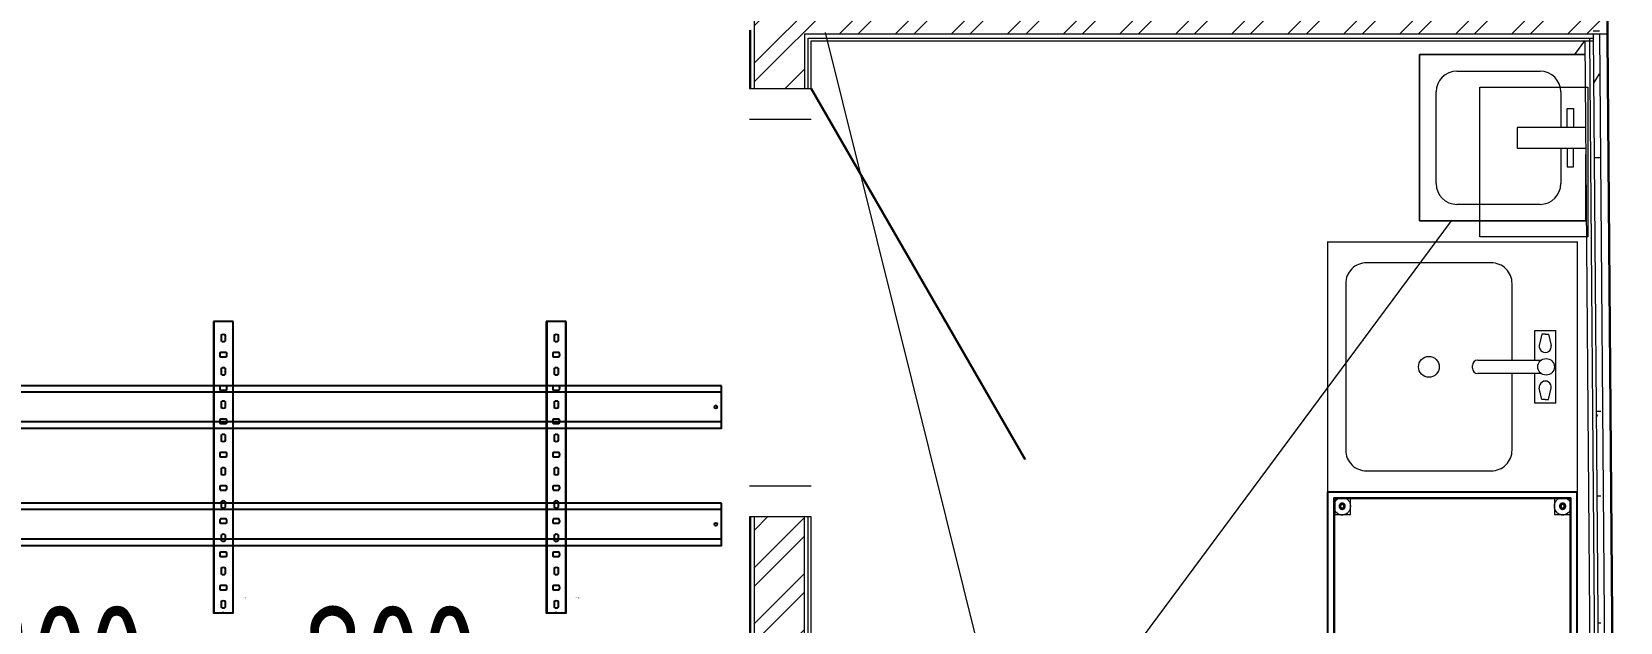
# Model space of a CAD drawing. Header units: millimetres. Extents: x -42533 to 645315, y 3457 to 82611.
# Drawn here: x 77794 to 81613, y 72022 to 73440 of the extents above; entities that cross this region are included whole.
import ezdxf
from ezdxf.enums import TextEntityAlignment as Align

# ---------------------------------------------------------------- set-up
doc = ezdxf.new("R2018")
doc.units = ezdxf.units.MM
for name, color, linetype in [('00_00_потолок_Панели из стали', 7, 'Continuous'), ('ЭОМ_Лотки авар.', 1, 'Continuous'), ('ЭОМ_Лотки рабочие', 5, 'Continuous')]:
    doc.layers.add(name, color=color, linetype=linetype)
for name, color, linetype, lineweight in [('Двери', 7, 'Continuous', 9), ('ДОНМ_ТХ_(Нейтральное_мебель)', 7, 'Continuous', 0), ('Оборудование', 7, 'Continuous', 18), ('Перекрытие', 7, 'Continuous', 18), ('Пищ_ОБорудование', 7, 'Continuous', 0), ('Сантехника', 7, 'Continuous', 18), ('Стены внутренние', 7, 'Continuous', 18), ('Стены несущие', 7, 'Continuous', 30), ('Стены отделка', 7, 'Continuous', 30), ('Стены штриховка', 7, 'Continuous', 9), ('ШТРИХОВКА', 252, 'Continuous', 15)]:
    doc.layers.add(name, color=color, linetype=linetype, lineweight=lineweight)
doc.styles.get("Standard").update_dxf_attribs({"font": 'arial.ttf'})
doc.styles.add('М2', font='isocpeur.ttf', dxfattribs={"width": 0.8})
doc.dimstyles.new('М2-100', dxfattribs={"dimtxt": 250, "dimasz": 100, "dimexe": 50, "dimexo": 50, "dimgap": 50, "dimtad": 1, "dimdec": 0, "dimzin": 1, "dimtxsty": 'М2', "dimblk": 'ARCHTICK', "dimcen": 2.5, "dimdle": 50, "dimclre": 256, "dimclrt": 256, "dimadec": 0, "dimazin": 0, "dimtfac": 1, "dimtdec": 0, "dimtix": 1, "dimtmove": 1, "dimatfit": 3, "dimldrblk": 'NONE', "dimfxl": 1, "dimtolj": 1, "dimlwd": 9, "dimlwe": 9, "dimarcsym": 1})

# ---------------------------------------------------------------- blocks, each defined once
blk = doc.blocks.new('ТХ пищеблок....')
at = {"layer": 'ДОНМ_ТХ_(Нейтральное_мебель)', "color": 8}
blk.add_lwpolyline([(8595.8, 26682.5), (8595.8, 25482.5), (7995.8, 25482.5), (7995.8, 26682.5)], close=True, dxfattribs=at)
for points in [[(8594.3, 26681), (8594.3, 25484), (7997.3, 25484), (7997.3, 26681), (8595.8, 26681)], [(8030.8, 26627), (8032.2, 26627.1), (8033.5, 26627.2), (8034.9, 26627.4), (8036.2, 26627.7), (8037.4, 26628.1), (8038.7, 26628.6), (8039.9, 26629.1), (8041.1, 26629.8), (8042.2, 26630.5), (8043.3, 26631.2), (8044.3, 26632.1), (8045.3, 26633), (8046.2, 26634), (8047.1, 26635), (8047.9, 26636.1), (8048.6, 26637.3), (8049.2, 26638.5), (8049.8, 26639.7), (8050.2, 26641), (8050.6, 26642.2), (8050.9, 26643.5), (8051.1, 26644.9), (8051.3, 26646.2), (8051.3, 26647.5), (8051.3, 26648.8), (8051.1, 26650.2), (8050.9, 26651.5), (8050.6, 26652.8), (8050.2, 26654.1), (8049.8, 26655.3), (8049.2, 26656.6), (8048.6, 26657.8), (8047.9, 26658.9), (8047.1, 26660), (8046.2, 26661.1), (8045.3, 26662), (8044.3, 26662.9), (8043.3, 26663.8), (8042.2, 26664.6), (8041.1, 26665.3), (8039.9, 26665.9), (8038.7, 26666.4), (8037.4, 26666.9), (8036.2, 26667.3), (8034.9, 26667.6), (8033.5, 26667.8), (8032.2, 26668), (8030.8, 26668), (8029.8, 26668), (8028.7, 26667.9), (8027.7, 26667.8), (8026.7, 26667.6), (8025.7, 26667.4), (8024.7, 26667.1), (8023.8, 26666.8), (8022.8, 26666.4), (8021.9, 26666), (8021.1, 26665.5), (8020.2, 26665), (8019.4, 26664.5), (8018.6, 26663.9), (8017.8, 26663.3), (8017, 26662.7), (8015.6, 26661.3), (8015, 26660.5), (8014.4, 26659.8), (8013.8, 26659), (8013.3, 26658.1), (8012.8, 26657.3), (8012.3, 26656.4), (8011.9, 26655.5), (8011.6, 26654.6), (8011.2, 26653.6), (8011, 26652.6), (8010.7, 26651.6), (8010.6, 26650.6), (8010.4, 26649.6), (8010.3, 26648.6), (8010.3, 26647.5), (8010.3, 26646.5), (8010.4, 26645.4), (8010.6, 26644.4), (8010.7, 26643.4), (8011, 26642.4), (8011.2, 26641.4), (8011.6, 26640.5), (8011.9, 26639.5), (8012.3, 26638.6), (8012.8, 26637.7), (8013.3, 26636.9), (8013.8, 26636), (8014.4, 26635.2), (8015, 26634.5), (8015.6, 26633.7), (8016.3, 26633), (8017, 26632.3), (8017.8, 26631.7), (8018.6, 26631.1), (8019.4, 26630.5), (8020.2, 26630), (8021.1, 26629.5), (8021.9, 26629), (8022.8, 26628.6), (8023.8, 26628.3), (8024.7, 26627.9), (8025.7, 26627.7), (8026.7, 26627.4), (8027.7, 26627.2), (8028.7, 26627.1), (8029.8, 26627), (8030.8, 26627)], [(8010.8, 26627.5), (8050.8, 26627.5), (8050.8, 26667.5)], [(8580.8, 26667.5), (8010.8, 26667.5)], [(8010.8, 25497.5), (8010.8, 26667.5)], [(8049.6, 26665.5), (8012.8, 26665.5), (8012.8, 26628.7)], [(8030.8, 26655), (8030.4, 26655), (8030.1, 26655), (8029.7, 26654.9), (8029.3, 26654.9), (8028.9, 26654.8), (8028.6, 26654.7), (8028.2, 26654.6), (8027.9, 26654.4), (8027.6, 26654.3), (8027.2, 26654.1), (8026.9, 26653.9), (8026.6, 26653.7), (8026.3, 26653.5), (8026.1, 26653.3), (8025.8, 26653.1), (8025.5, 26652.8), (8025.3, 26652.5), (8025, 26652.3), (8024.8, 26652), (8024.6, 26651.7), (8024.4, 26651.4), (8024.2, 26651.1), (8024.1, 26650.8), (8023.9, 26650.4), (8023.8, 26650.1), (8023.7, 26649.7), (8023.6, 26649.4), (8023.5, 26649), (8023.4, 26648.6), (8023.4, 26648.3), (8023.3, 26647.9), (8023.3, 26647.5), (8023.3, 26647.1), (8023.4, 26646.7), (8023.4, 26646.4), (8023.5, 26646), (8023.6, 26645.6), (8023.7, 26645.3), (8023.8, 26644.9), (8023.9, 26644.6), (8024.1, 26644.3), (8024.2, 26643.9), (8024.4, 26643.6), (8024.6, 26643.3), (8024.8, 26643), (8025, 26642.7), (8025.3, 26642.5), (8025.8, 26642), (8026.1, 26641.7), (8026.3, 26641.5), (8026.6, 26641.3), (8026.9, 26641.1), (8027.2, 26640.9), (8027.6, 26640.7), (8027.9, 26640.6), (8028.2, 26640.5), (8028.6, 26640.3), (8028.9, 26640.2), (8029.3, 26640.2), (8029.7, 26640.1), (8030.1, 26640), (8030.4, 26640), (8030.8, 26640), (8031.3, 26640), (8031.8, 26640.1), (8032.3, 26640.2), (8032.8, 26640.3), (8033.2, 26640.4), (8033.7, 26640.6), (8034.1, 26640.8), (8034.6, 26641), (8035, 26641.3), (8035.4, 26641.6), (8035.8, 26641.9), (8036.1, 26642.2), (8036.4, 26642.5), (8036.8, 26642.9), (8037.1, 26643.3), (8037.3, 26643.8), (8037.5, 26644.2), (8037.8, 26644.6), (8037.9, 26645.1), (8038.1, 26645.6), (8038.2, 26646.1), (8038.3, 26646.5), (8038.3, 26647), (8038.3, 26647.5), (8038.3, 26648), (8038.3, 26648.5), (8038.2, 26649), (8038.1, 26649.4), (8037.9, 26649.9), (8037.8, 26650.4), (8037.5, 26650.8), (8037.3, 26651.3), (8037.1, 26651.7), (8036.8, 26652.1), (8036.4, 26652.5), (8036.1, 26652.8), (8035.8, 26653.2), (8035.4, 26653.5), (8035, 26653.7), (8034.6, 26654), (8034.1, 26654.2), (8033.7, 26654.4), (8033.2, 26654.6), (8032.8, 26654.7), (8032.3, 26654.9), (8031.8, 26654.9), (8031.3, 26655), (8030.8, 26655)], [(8580.8, 26665.5), (8050.8, 26665.5)], [(8560.8, 26627), (8562.2, 26627.1), (8563.5, 26627.2), (8564.9, 26627.4), (8566.2, 26627.7), (8567.4, 26628.1), (8568.7, 26628.6), (8569.9, 26629.1), (8571.1, 26629.8), (8572.2, 26630.5), (8573.3, 26631.2), (8574.3, 26632.1), (8575.3, 26633), (8576.2, 26634), (8577.1, 26635), (8577.9, 26636.1), (8578.6, 26637.3), (8579.2, 26638.5), (8579.8, 26639.7), (8580.2, 26641), (8580.6, 26642.2), (8580.9, 26643.5), (8581.1, 26644.9), (8581.3, 26646.2), (8581.3, 26647.5), (8581.3, 26648.8), (8581.1, 26650.2), (8580.9, 26651.5), (8580.6, 26652.8), (8580.2, 26654.1), (8579.8, 26655.3), (8579.2, 26656.6), (8578.6, 26657.8), (8577.9, 26658.9), (8577.1, 26660), (8576.2, 26661.1), (8575.3, 26662), (8574.3, 26662.9), (8573.3, 26663.8), (8572.2, 26664.6), (8571.1, 26665.3), (8569.9, 26665.9), (8568.7, 26666.4), (8567.4, 26666.9), (8566.2, 26667.3), (8564.9, 26667.6), (8563.5, 26667.8), (8562.2, 26668), (8560.8, 26668), (8559.8, 26668), (8558.7, 26667.9), (8557.7, 26667.8), (8556.7, 26667.6), (8555.7, 26667.4), (8554.7, 26667.1), (8553.8, 26666.8), (8552.8, 26666.4), (8551.9, 26666), (8551.1, 26665.5), (8550.2, 26665), (8549.4, 26664.5), (8548.6, 26663.9), (8547.8, 26663.3), (8547, 26662.7), (8545.6, 26661.3), (8545, 26660.5), (8544.4, 26659.8), (8543.8, 26659), (8543.3, 26658.1), (8542.8, 26657.3), (8542.3, 26656.4), (8541.9, 26655.5), (8541.6, 26654.6), (8541.2, 26653.6), (8541, 26652.6), (8540.7, 26651.6), (8540.6, 26650.6), (8540.4, 26649.6), (8540.3, 26648.6), (8540.3, 26647.5), (8540.3, 26646.5), (8540.4, 26645.4), (8540.6, 26644.4), (8540.7, 26643.4), (8541, 26642.4), (8541.2, 26641.4), (8541.6, 26640.5), (8541.9, 26639.5), (8542.3, 26638.6), (8542.8, 26637.7), (8543.3, 26636.9), (8543.8, 26636), (8544.4, 26635.2), (8545, 26634.5), (8545.6, 26633.7), (8546.3, 26633), (8547, 26632.3), (8547.8, 26631.7), (8548.6, 26631.1), (8549.4, 26630.5), (8550.2, 26630), (8551.1, 26629.5), (8551.9, 26629), (8552.8, 26628.6), (8553.8, 26628.3), (8554.7, 26627.9), (8555.7, 26627.7), (8556.7, 26627.4), (8557.7, 26627.2), (8558.7, 26627.1), (8559.8, 26627), (8560.8, 26627)], [(8540.8, 26667.5), (8540.8, 26627.5), (8580.8, 26627.5)], [(8578.8, 26628.7), (8578.8, 26665.5), (8542, 26665.5)], [(8560.8, 26655), (8560.4, 26655), (8560.1, 26655), (8559.7, 26654.9), (8559.3, 26654.9), (8558.9, 26654.8), (8558.6, 26654.7), (8558.2, 26654.6), (8557.9, 26654.4), (8557.6, 26654.3), (8557.2, 26654.1), (8556.9, 26653.9), (8556.6, 26653.7), (8556.3, 26653.5), (8556.1, 26653.3), (8555.8, 26653.1), (8555.5, 26652.8), (8555.3, 26652.5), (8555, 26652.3), (8554.8, 26652), (8554.6, 26651.7), (8554.4, 26651.4), (8554.2, 26651.1), (8554.1, 26650.8), (8553.9, 26650.4), (8553.8, 26650.1), (8553.7, 26649.7), (8553.6, 26649.4), (8553.5, 26649), (8553.4, 26648.6), (8553.4, 26648.3), (8553.3, 26647.9), (8553.3, 26647.5), (8553.3, 26647.1), (8553.4, 26646.7), (8553.4, 26646.4), (8553.5, 26646), (8553.6, 26645.6), (8553.7, 26645.3), (8553.8, 26644.9), (8553.9, 26644.6), (8554.1, 26644.3), (8554.2, 26643.9), (8554.4, 26643.6), (8554.6, 26643.3), (8554.8, 26643), (8555, 26642.7), (8555.3, 26642.5), (8555.8, 26642), (8556.1, 26641.7), (8556.3, 26641.5), (8556.6, 26641.3), (8556.9, 26641.1), (8557.2, 26640.9), (8557.6, 26640.7), (8557.9, 26640.6), (8558.2, 26640.5), (8558.6, 26640.3), (8558.9, 26640.2), (8559.3, 26640.2), (8559.7, 26640.1), (8560.1, 26640), (8560.4, 26640), (8560.8, 26640), (8561.3, 26640), (8561.8, 26640.1), (8562.3, 26640.2), (8562.8, 26640.3), (8563.2, 26640.4), (8563.7, 26640.6), (8564.1, 26640.8), (8564.6, 26641), (8565, 26641.3), (8565.4, 26641.6), (8565.8, 26641.9), (8566.1, 26642.2), (8566.4, 26642.5), (8566.8, 26642.9), (8567.1, 26643.3), (8567.3, 26643.8), (8567.5, 26644.2), (8567.8, 26644.6), (8567.9, 26645.1), (8568.1, 26645.6), (8568.2, 26646.1), (8568.3, 26646.5), (8568.3, 26647), (8568.3, 26647.5), (8568.3, 26648), (8568.3, 26648.5), (8568.2, 26649), (8568.1, 26649.4), (8567.9, 26649.9), (8567.8, 26650.4), (8567.5, 26650.8), (8567.3, 26651.3), (8567.1, 26651.7), (8566.8, 26652.1), (8566.4, 26652.5), (8566.1, 26652.8), (8565.8, 26653.2), (8565.4, 26653.5), (8565, 26653.7), (8564.6, 26654), (8564.1, 26654.2), (8563.7, 26654.4), (8563.2, 26654.6), (8562.8, 26654.7), (8562.3, 26654.9), (8561.8, 26654.9), (8561.3, 26655), (8560.8, 26655)], [(8580.8, 26667.5), (8580.8, 25497.5)], [(8012.8, 25537.5), (8012.8, 26628.6)], [(8030.8, 26652.5), (8030.6, 26652.5), (8030.3, 26652.5), (8030.1, 26652.4), (8029.8, 26652.4), (8029.6, 26652.3), (8029.3, 26652.3), (8029.1, 26652.2), (8028.9, 26652.1), (8028.7, 26652), (8028.4, 26651.9), (8028.2, 26651.8), (8028, 26651.7), (8027.8, 26651.5), (8027.6, 26651.4), (8027.5, 26651.2), (8027.3, 26651), (8027.1, 26650.9), (8027, 26650.7), (8026.8, 26650.5), (8026.7, 26650.3), (8026.5, 26650.1), (8026.4, 26649.9), (8026.3, 26649.7), (8026.2, 26649.5), (8026.1, 26649.2), (8026, 26649), (8026, 26648.8), (8025.9, 26648.5), (8025.9, 26648.3), (8025.8, 26648), (8025.8, 26647.8), (8025.8, 26647.5), (8025.8, 26647.2), (8025.8, 26647), (8025.9, 26646.7), (8025.9, 26646.5), (8026, 26646.3), (8026, 26646), (8026.1, 26645.8), (8026.2, 26645.6), (8026.3, 26645.3), (8026.4, 26645.1), (8026.5, 26644.9), (8026.7, 26644.7), (8026.8, 26644.5), (8027, 26644.3), (8027.1, 26644.1), (8027.5, 26643.8), (8027.6, 26643.6), (8027.8, 26643.5), (8028, 26643.4), (8028.2, 26643.2), (8028.4, 26643.1), (8028.7, 26643), (8028.9, 26642.9), (8029.1, 26642.8), (8029.3, 26642.7), (8029.6, 26642.7), (8029.8, 26642.6), (8030.1, 26642.6), (8030.3, 26642.5), (8030.6, 26642.5), (8030.8, 26642.5), (8031.2, 26642.5), (8031.5, 26642.6), (8031.8, 26642.6), (8032.1, 26642.7), (8032.4, 26642.8), (8032.7, 26642.9), (8033, 26643), (8033.3, 26643.2), (8033.6, 26643.3), (8033.9, 26643.5), (8034.1, 26643.7), (8034.3, 26644), (8034.6, 26644.2), (8034.8, 26644.5), (8035, 26644.7), (8035.1, 26645), (8035.3, 26645.3), (8035.4, 26645.6), (8035.6, 26645.9), (8035.7, 26646.2), (8035.7, 26646.5), (8035.8, 26646.9), (8035.8, 26647.2), (8035.8, 26647.5), (8035.8, 26647.8), (8035.8, 26648.2), (8035.7, 26648.5), (8035.7, 26648.8), (8035.6, 26649.1), (8035.4, 26649.4), (8035.3, 26649.7), (8035.1, 26650), (8035, 26650.3), (8034.8, 26650.6), (8034.6, 26650.8), (8034.3, 26651), (8034.1, 26651.3), (8033.9, 26651.5), (8033.6, 26651.7), (8033.3, 26651.8), (8033, 26652), (8032.7, 26652.1), (8032.4, 26652.2), (8032.1, 26652.3), (8031.8, 26652.4), (8031.5, 26652.5), (8031.2, 26652.5), (8030.8, 26652.5)], [(8030.8, 26651.5), (8030.6, 26651.5), (8030.4, 26651.5), (8030.2, 26651.5), (8030, 26651.4), (8029.8, 26651.4), (8029.6, 26651.3), (8029.4, 26651.3), (8029.3, 26651.2), (8029.1, 26651.1), (8028.9, 26651), (8028.7, 26650.9), (8028.6, 26650.8), (8028.4, 26650.7), (8028.3, 26650.6), (8028.1, 26650.5), (8028, 26650.3), (8027.9, 26650.2), (8027.7, 26650), (8027.6, 26649.9), (8027.5, 26649.7), (8027.4, 26649.6), (8027.3, 26649.4), (8027.2, 26649.2), (8027.1, 26649.1), (8027.1, 26648.9), (8027, 26648.7), (8026.9, 26648.5), (8026.9, 26648.3), (8026.9, 26648.1), (8026.8, 26647.9), (8026.8, 26647.7), (8026.8, 26647.5), (8026.8, 26647.3), (8026.8, 26647.1), (8026.9, 26646.9), (8026.9, 26646.7), (8026.9, 26646.5), (8027, 26646.3), (8027.1, 26646.1), (8027.1, 26646), (8027.2, 26645.8), (8027.3, 26645.6), (8027.4, 26645.4), (8027.5, 26645.3), (8027.6, 26645.1), (8027.7, 26645), (8027.9, 26644.8), (8028.1, 26644.5), (8028.3, 26644.4), (8028.4, 26644.3), (8028.6, 26644.2), (8028.7, 26644.1), (8028.9, 26644), (8029.1, 26643.9), (8029.3, 26643.8), (8029.4, 26643.7), (8029.6, 26643.7), (8029.8, 26643.6), (8030, 26643.6), (8030.2, 26643.6), (8030.4, 26643.5), (8030.6, 26643.5), (8030.8, 26643.5), (8031.1, 26643.5), (8031.3, 26643.5), (8031.6, 26643.6), (8031.9, 26643.6), (8032.1, 26643.7), (8032.4, 26643.8), (8032.6, 26643.9), (8032.8, 26644), (8033, 26644.2), (8033.2, 26644.3), (8033.5, 26644.5), (8033.6, 26644.7), (8033.8, 26644.9), (8034, 26645.1), (8034.1, 26645.3), (8034.3, 26645.5), (8034.4, 26645.7), (8034.5, 26646), (8034.6, 26646.2), (8034.7, 26646.5), (8034.7, 26646.7), (8034.8, 26647), (8034.8, 26647.2), (8034.8, 26647.5), (8034.8, 26647.8), (8034.8, 26648), (8034.7, 26648.3), (8034.7, 26648.5), (8034.6, 26648.8), (8034.5, 26649), (8034.4, 26649.3), (8034.3, 26649.5), (8034.1, 26649.7), (8034, 26649.9), (8033.8, 26650.2), (8033.6, 26650.3), (8033.5, 26650.5), (8033.2, 26650.7), (8033, 26650.8), (8032.8, 26651), (8032.6, 26651.1), (8032.4, 26651.2), (8032.1, 26651.3), (8031.9, 26651.4), (8031.6, 26651.4), (8031.3, 26651.5), (8031.1, 26651.5), (8030.8, 26651.5)], [(8560.8, 26652.5), (8560.6, 26652.5), (8560.3, 26652.5), (8560.1, 26652.4), (8559.8, 26652.4), (8559.6, 26652.3), (8559.3, 26652.3), (8559.1, 26652.2), (8558.9, 26652.1), (8558.7, 26652), (8558.4, 26651.9), (8558.2, 26651.8), (8558, 26651.7), (8557.8, 26651.5), (8557.6, 26651.4), (8557.5, 26651.2), (8557.3, 26651), (8557.1, 26650.9), (8557, 26650.7), (8556.8, 26650.5), (8556.7, 26650.3), (8556.5, 26650.1), (8556.4, 26649.9), (8556.3, 26649.7), (8556.2, 26649.5), (8556.1, 26649.2), (8556, 26649), (8556, 26648.8), (8555.9, 26648.5), (8555.9, 26648.3), (8555.8, 26648), (8555.8, 26647.8), (8555.8, 26647.5), (8555.8, 26647.2), (8555.8, 26647), (8555.9, 26646.7), (8555.9, 26646.5), (8556, 26646.3), (8556, 26646), (8556.1, 26645.8), (8556.2, 26645.6), (8556.3, 26645.3), (8556.4, 26645.1), (8556.5, 26644.9), (8556.7, 26644.7), (8556.8, 26644.5), (8557, 26644.3), (8557.1, 26644.1), (8557.5, 26643.8), (8557.6, 26643.6), (8557.8, 26643.5), (8558, 26643.4), (8558.2, 26643.2), (8558.4, 26643.1), (8558.7, 26643), (8558.9, 26642.9), (8559.1, 26642.8), (8559.3, 26642.7), (8559.6, 26642.7), (8559.8, 26642.6), (8560.1, 26642.6), (8560.3, 26642.5), (8560.6, 26642.5), (8560.8, 26642.5), (8561.2, 26642.5), (8561.5, 26642.6), (8561.8, 26642.6), (8562.1, 26642.7), (8562.4, 26642.8), (8562.7, 26642.9), (8563, 26643), (8563.3, 26643.2), (8563.6, 26643.3), (8563.9, 26643.5), (8564.1, 26643.7), (8564.3, 26644), (8564.6, 26644.2), (8564.8, 26644.5), (8565, 26644.7), (8565.1, 26645), (8565.3, 26645.3), (8565.4, 26645.6), (8565.6, 26645.9), (8565.7, 26646.2), (8565.7, 26646.5), (8565.8, 26646.9), (8565.8, 26647.2), (8565.8, 26647.5), (8565.8, 26647.8), (8565.8, 26648.2), (8565.7, 26648.5), (8565.7, 26648.8), (8565.6, 26649.1), (8565.4, 26649.4), (8565.3, 26649.7), (8565.1, 26650), (8565, 26650.3), (8564.8, 26650.6), (8564.6, 26650.8), (8564.3, 26651), (8564.1, 26651.3), (8563.9, 26651.5), (8563.6, 26651.7), (8563.3, 26651.8), (8563, 26652), (8562.7, 26652.1), (8562.4, 26652.2), (8562.1, 26652.3), (8561.8, 26652.4), (8561.5, 26652.5), (8561.2, 26652.5), (8560.8, 26652.5)], [(8560.8, 26651.5), (8560.6, 26651.5), (8560.4, 26651.5), (8560.2, 26651.5), (8560, 26651.4), (8559.8, 26651.4), (8559.6, 26651.3), (8559.4, 26651.3), (8559.3, 26651.2), (8559.1, 26651.1), (8558.9, 26651), (8558.7, 26650.9), (8558.6, 26650.8), (8558.4, 26650.7), (8558.3, 26650.6), (8558.1, 26650.5), (8558, 26650.3), (8557.9, 26650.2), (8557.7, 26650), (8557.6, 26649.9), (8557.5, 26649.7), (8557.4, 26649.6), (8557.3, 26649.4), (8557.2, 26649.2), (8557.1, 26649.1), (8557.1, 26648.9), (8557, 26648.7), (8556.9, 26648.5), (8556.9, 26648.3), (8556.9, 26648.1), (8556.8, 26647.9), (8556.8, 26647.7), (8556.8, 26647.5), (8556.8, 26647.3), (8556.8, 26647.1), (8556.9, 26646.9), (8556.9, 26646.7), (8556.9, 26646.5), (8557, 26646.3), (8557.1, 26646.1), (8557.1, 26646), (8557.2, 26645.8), (8557.3, 26645.6), (8557.4, 26645.4), (8557.5, 26645.3), (8557.6, 26645.1), (8557.7, 26645), (8557.9, 26644.8), (8558.1, 26644.5), (8558.3, 26644.4), (8558.4, 26644.3), (8558.6, 26644.2), (8558.7, 26644.1), (8558.9, 26644), (8559.1, 26643.9), (8559.3, 26643.8), (8559.4, 26643.7), (8559.6, 26643.7), (8559.8, 26643.6), (8560, 26643.6), (8560.2, 26643.6), (8560.4, 26643.5), (8560.6, 26643.5), (8560.8, 26643.5), (8561.1, 26643.5), (8561.3, 26643.5), (8561.6, 26643.6), (8561.9, 26643.6), (8562.1, 26643.7), (8562.4, 26643.8), (8562.6, 26643.9), (8562.8, 26644), (8563, 26644.2), (8563.2, 26644.3), (8563.5, 26644.5), (8563.6, 26644.7), (8563.8, 26644.9), (8564, 26645.1), (8564.1, 26645.3), (8564.3, 26645.5), (8564.4, 26645.7), (8564.5, 26646), (8564.6, 26646.2), (8564.7, 26646.5), (8564.7, 26646.7), (8564.8, 26647), (8564.8, 26647.2), (8564.8, 26647.5), (8564.8, 26647.8), (8564.8, 26648), (8564.7, 26648.3), (8564.7, 26648.5), (8564.6, 26648.8), (8564.5, 26649), (8564.4, 26649.3), (8564.3, 26649.5), (8564.1, 26649.7), (8564, 26649.9), (8563.8, 26650.2), (8563.6, 26650.3), (8563.5, 26650.5), (8563.2, 26650.7), (8563, 26650.8), (8562.8, 26651), (8562.6, 26651.1), (8562.4, 26651.2), (8562.1, 26651.3), (8561.9, 26651.4), (8561.6, 26651.4), (8561.3, 26651.5), (8561.1, 26651.5), (8560.8, 26651.5)], [(8578.8, 25537.5), (8578.8, 26628.6)]]:
    blk.add_lwpolyline(points, dxfattribs=at)
at = {"layer": 'Оборудование', "color": 8}
for p, q in [((8361.6, 27294.5), (8361.6, 27654.5)), ((8361.6, 27654.5), (8621.6, 27654.5)), ((8621.6, 27654.5), (8621.6, 27294.5)), ((8621.6, 27294.5), (8361.6, 27294.5))]:
    blk.add_line(p, q, dxfattribs=at)
at = {"layer": 'Пищ_ОБорудование', "color": 8}
for p, q in [((8494.1, 27069.8), (8544.1, 27069.8)), ((8494.1, 26998.4), (8494.1, 27069.8)), ((8544.1, 26895.2), (8544.1, 27069.8)), ((8356.5, 26998.4), (8508.7, 26998.4)), ((8343.8, 26979.3), (8343.8, 26985.7)), ((8508.9, 26966.6), (8356.5, 26966.6)), ((8494.1, 26895.2), (8494.1, 26966.6)), ((8544.1, 26895.2), (8494.1, 26895.2))]:
    blk.add_line(p, q, dxfattribs=at)
at = {"layer": 'Пищ_ОБорудование', "color": 8, "lineweight": 15, "const_width": 3}
blk.add_lwpolyline([(7995.8, 26682.5), (7995.8, 27282.5), (8595.8, 27282.5), (8595.8, 26682.5)], close=True, dxfattribs=at)
at = {"layer": 'Пищ_ОБорудование', "color": 8, "lineweight": 0}
for points in [[(8223.3, 27232.5), (8089.2, 27232.5, 0.414214), (8039.2, 27182.5), (8039.2, 26782.5, 0.414214), (8089.2, 26732.5), (8389.2, 26732.5, 0.414214), (8439.2, 26782.5), (8439.2, 26966.6)], [(8439.2, 26998.4), (8439.2, 27182.5, 0.414214), (8389.2, 27232.5), (8223.3, 27232.5)]]:
    blk.add_lwpolyline(points, format="xyb", dxfattribs=at)
at = {"layer": 'Пищ_ОБорудование', "color": 8}
for points in [[(8519.1, 27061.3), (8519.1, 27061.3), (8511.1, 27061.3), (8504.6, 27033.7)], [(8519.1, 27061.3), (8519.1, 27061.3), (8527.1, 27061.3), (8533.5, 27033.7)], [(8519.1, 26903.7), (8519.1, 26903.7), (8511.1, 26903.7), (8504.6, 26931.4)], [(8519.1, 26903.7), (8519.1, 26903.7), (8527.1, 26903.7), (8533.5, 26931.4)]]:
    blk.add_lwpolyline(points, dxfattribs=at)
at = {"layer": 'Пищ_ОБорудование', "color": 8, "lineweight": 0}
for centre, radius in [((8239.2, 26982.5), 25), ((8520.9, 26982.5), 20)]:
    blk.add_circle(centre, radius, dxfattribs=at)
at = {"layer": 'Пищ_ОБорудование', "color": 8}
blk.add_circle((8520.9, 26982.5), 20, dxfattribs=at)
for centre, radius, start, end in [((8356.5, 26985.7), 12.7, 90, 180), ((8519.1, 27031.4), 14.6, 170.9338, 9.0662), ((8356.5, 26979.3), 12.7, 180, 270), ((8519.1, 26933.7), 14.6, 350.9338, 189.0662)]:
    blk.add_arc(centre, radius, start, end, dxfattribs=at)
blk = doc.blocks.new('1 этаж')
at = {"layer": 'Стены внутренние', "lineweight": 9}
h = blk.add_hatch(dxfattribs=at)
h.set_pattern_fill('FP_12', color=8, style=0, pattern_type=2)
h.set_pattern_definition([(0, (557.2, 188.9), (406.4, 101.6), [33.528, -271.272, 33.528, -271.272, -1625.6]), (0, (557.2, 188.9), (406.4, 101.6), [-609.6, 33.528, -576.072, 33.528, -271.272, -711.2]), (0, (557.2, 188.9), (406.4, 101.6), [-1524, 33.528, -169.672, 33.528, -474.472]), (120, (709.6, 239.7), (-291.18818, 301.15272), [33.528, -271.272, 33.528, -271.272, -1625.6]), (120, (709.6, 239.7), (-291.18818, 301.15272), [-609.6, 33.528, -576.072, 33.528, -271.272, -711.2]), (120, (709.6, 239.7), (-291.18818, 301.15272), [-1524, 33.528, -169.672, 33.528, -474.472]), (240, (760.4, 442.9), (-115.21182, -402.75272), [33.528, -271.272, 33.528, -271.272, -1625.6]), (240, (760.4, 442.9), (-115.21182, -402.75272), [-609.6, 33.528, -576.072, 33.528, -271.272, -711.2]), (240, (760.4, 442.9), (-115.21182, -402.75272), [-1524, 33.528, -169.672, 33.528, -474.472])])
h.paths.add_polyline_path([(55386.254, 37456.264), (55401.253, 37456.385), (55371.3, 41159.899), (55356.301, 41159.777), (55385.067, 37603.034)])
at = {"layer": 'Стены штриховка'}
h = blk.add_hatch(dxfattribs=at)
h.set_pattern_fill('ANSI32', color=8, scale=10)
h.set_pattern_definition([(45, (-31496.66, 188.9), (-67.35192, 67.35192), []), (45, (-31451.76, 188.9), (-67.35192, 67.35192), [])])
h.paths.add_polyline_path([(48180.157, 39580.594), (48705.157, 39580.594), (48705.157, 39700.594), (48060.157, 39700.594), (48060.157, 37262.867), (48180.157, 37260.838)])
h.paths.add_polyline_path([(49875.157, 39580.594), (50447.657, 39580.594), (50447.657, 39700.594), (49635.157, 39700.594), (49635.157, 39580.594), (49755.157, 39580.594), (49755.157, 37234.2), (49875.157, 37232.17)])
h.paths.add_polyline_path([(51953.917, 39700.594), (51377.657, 39700.594), (51377.657, 39580.594), (51495.157, 39580.594), (51495.157, 37204.771), (51615.157, 37202.741), (51615.157, 39580.594), (51953.917, 39580.594)])
h.paths.add_polyline_path([(53340.157, 39700.594), (53328.157, 39700.594), (52883.917, 39700.594), (52883.917, 39580.594), (53340.157, 39580.594)])
h.paths.add_polyline_path([(53340.157, 41017.707), (53460.157, 41017.707), (53460.157, 41147.707), (55390.68, 41147.707), (55389.709, 41267.707), (53340.157, 41267.707)])
h.paths.add_polyline_path([(53460.157, 39987.707), (53340.157, 39987.707), (53340.157, 37193.569), (53340.496, 37193.563), (53460.157, 37177.015)])
at = {"layer": 'Двери', "color": 8, "lineweight": 30}
blk.add_line((53476.057, 41017.707), (53991.057, 40125.701), dxfattribs=at)
at = {"layer": 'Перекрытие', "color": 8}
for p, q in [((53510.019, 41151.807), (53935.157, 39445.594)), ((55312.186, 41099.009), (55336.526, 41131.807)), ((54085.157, 39445.594), (55015.339, 40699.009))]:
    blk.add_line(p, q, dxfattribs=at)
at = {"layer": 'Сантехника', "color": 8}
for p, q in [((55336.63, 41099.009), (54938.571, 41099.009)), ((54938.571, 41099.009), (54938.571, 40699.009)), ((54938.571, 41099.009), (55336.63, 41099.009)), ((54938.571, 40699.009), (54938.571, 41099.009)), ((55028.57, 41059.009), (55228.571, 41059.009)), ((54978.57, 40789.01), (54978.57, 41009.009)), ((55278.571, 41009.009), (55278.571, 40924.009)), ((55293.571, 40969.009), (55308.571, 40969.009)), ((55293.571, 40924.009), (55293.571, 40969.009)), ((55308.571, 40969.009), (55308.571, 40924.009)), ((55338.045, 40924.009), (55173.558, 40924.009)), ((55173.558, 40924.009), (55173.558, 40874.009)), ((55173.558, 40874.009), (55338.449, 40874.009)), ((55278.571, 40874.009), (55278.571, 40789.01)), ((55293.571, 40874.009), (55293.571, 40829.009)), ((55308.571, 40829.009), (55308.571, 40874.009)), ((55338.571, 40699.009), (55338.571, 40859.009)), ((55338.571, 40859.009), (55338.571, 40699.009)), ((55293.571, 40829.009), (55308.571, 40829.009)), ((55228.571, 40739.01), (55028.57, 40739.01)), ((54938.571, 40699.009), (55338.571, 40699.009)), ((55338.571, 40699.009), (54938.571, 40699.009))]:
    blk.add_line(p, q, dxfattribs=at)
for centre, start, end in [((55028.57, 41009.009), 90, 180), ((55228.571, 41009.009), 0, 90), ((55028.57, 40789.01), 180, 270), ((55228.571, 40789.01), 270, 0)]:
    blk.add_arc(centre, 50, start, end, dxfattribs=at)
at = {"layer": 'Стены несущие', "color": 8}
blk.add_line((55374.262, 43177.707), (55420.682, 37438.117), dxfattribs=at)
at = {"layer": 'Стены отделка', "color": 8, "lineweight": 9}
for p, q in [((55421.285, 37452.462), (55375.222, 43147.911)), ((53328.157, 41157.707), (53328.157, 41017.707)), ((55391.238, 41147.707), (53460.157, 41147.707)), ((53476.057, 41131.807), (55356.365, 41131.807)), ((53476.057, 41017.707), (53476.057, 41131.807)), ((55336.526, 41131.807), (55366.109, 37474.045)), ((55371.399, 41147.707), (55401.286, 37452.3)), ((53328.157, 41017.707), (53476.057, 41017.707)), ((53328.157, 40943.707), (53476.057, 40943.707)), ((53476.057, 40061.707), (53328.157, 40061.707)), ((53328.157, 39987.707), (53328.157, 39700.594)), ((53476.057, 39987.707), (53328.157, 39987.707)), ((53460.157, 37171.029), (53460.157, 39987.707)), ((53476.057, 37171.267), (53476.057, 39987.707))]:
    blk.add_line(p, q, dxfattribs=at)
at = {"layer": 'Стены штриховка', "color": 8}
for p, q in [((53340.157, 41017.707), (53340.157, 41357.707)), ((53330.157, 41157.707), (53330.157, 41017.707)), ((53460.157, 41147.707), (53460.157, 41017.707)), ((53469.157, 41138.707), (55356.309, 41138.707)), ((53469.157, 41017.707), (53469.157, 41138.707)), ((55347.471, 41138.707), (55377.254, 37456.191)), ((55356.398, 41147.707), (55386.254, 37456.264)), ((53330.157, 39987.707), (53330.157, 39700.594)), ((53340.157, 39702.707), (53340.157, 39987.707)), ((53469.157, 37171.384), (53469.157, 39987.707))]:
    blk.add_line(p, q, dxfattribs=at)
at = {"layer": 'ЭОМ_Лотки рабочие'}
blk.add_blockref('ТХ пищеблок....', (46722.058, 13366.044), dxfattribs=at)
blk = doc.blocks.new('*U385')
at = {"color": 0, "linetype": 'Continuous', "lineweight": 25}
for p, q in [((-35.8, -5245.8), (-35.8, -5)), ((35.8, -5245.8), (35.8, -5))]:
    blk.add_line(p, q, dxfattribs=at)
blk.add_lwpolyline([(50.8, -5245.8), (50.8, 0), (-50.8, 0), (-50.8, -5245.8)], close=True, dxfattribs=at)
at = {"color": 0, "linetype": 'ByBlock', "lineweight": -2}
blk.add_circle((0, -5232.5), 3.5, dxfattribs=at)
at = {"color": 0, "flags": 9}
for tag, p in [('АРТИКУЛ', (-59.7, -11.8)), ('НАИМЕНОВАНИЕ', (-59.1, -7)), ('ПРИМЕЧАНИЕ', (-58.8, -17.3))]:
    blk.add_attdef(tag, text='', height=2.5, dxfattribs=at).set_placement(p, align=Align.TOP_LEFT)
at = {"color": 0, "lineweight": 30, "flags": 104}
for tag, p in [('ВЫСОТА', (-59.6, -20.9)), ('ДЛИНА', (-59.5, -36.1)), ('ТОЛЩИНА', (-59, -31)), ('ШИРИНА', (-58.9, -25.1))]:
    blk.add_attdef(tag, text='', height=2.5, dxfattribs=at).set_placement(p, align=Align.TOP_LEFT)
blk = doc.blocks.new('*U386')
at = {"color": 0, "linetype": 'Continuous', "lineweight": 25}
for p, q in [((-35.8, -5555.3), (-35.8, -5)), ((35.8, -5555.3), (35.8, -5))]:
    blk.add_line(p, q, dxfattribs=at)
blk.add_lwpolyline([(50.8, -5555.3), (50.8, 0), (-50.8, 0), (-50.8, -5555.3)], close=True, dxfattribs=at)
at = {"color": 0, "linetype": 'ByBlock', "lineweight": -2}
blk.add_circle((0, -5542), 3.5, dxfattribs=at)
at = {"color": 0, "flags": 9}
for tag, p in [('АРТИКУЛ', (-59.7, -11.8)), ('НАИМЕНОВАНИЕ', (-59.1, -7)), ('ПРИМЕЧАНИЕ', (-58.8, -17.3))]:
    blk.add_attdef(tag, text='', height=2.5, dxfattribs=at).set_placement(p, align=Align.TOP_LEFT)
at = {"color": 0, "lineweight": 30, "flags": 104}
for tag, p in [('ВЫСОТА', (-59.6, -20.9)), ('ДЛИНА', (-59.5, -36.1)), ('ТОЛЩИНА', (-59, -31)), ('ШИРИНА', (-58.9, -25.1))]:
    blk.add_attdef(tag, text='', height=2.5, dxfattribs=at).set_placement(p, align=Align.TOP_LEFT)
blk = doc.blocks.new('*U45')
at = {"color": 0, "linetype": 'ByBlock', "lineweight": -2}
for points in [[(24, -700), (24, 0), (-24, 0), (-24, -700)], [(-22.5, -700), (-22.5, 0)], [(22.5, -700), (22.5, 0)], [(-24, -700), (24, -700)]]:
    blk.add_lwpolyline(points, dxfattribs=at)
at = {"color": 254, "transparency": 33554483}
blk.add_lwpolyline([(0, 0.7), (0, -2.2)], dxfattribs=at)
at = {"color": 0, "linetype": 'ByBlock', "lineweight": -2}
for points in [[(-5.2, -13.3), (-5.2, -26.7, 0.345739), (5.2, -26.7), (5.2, -13.3, 0.345739)], [(-6.7, -54.8, 0.345739), (-6.7, -65.2), (6.7, -65.2, 0.345739), (6.7, -54.8)], [(-5.2, -93.3), (-5.2, -106.7, 0.345739), (5.2, -106.7), (5.2, -93.3, 0.345739)], [(-6.7, -134.8, 0.345739), (-6.7, -145.2), (6.7, -145.2, 0.345739), (6.7, -134.8)], [(-5.2, -173.3), (-5.2, -186.7, 0.345739), (5.2, -186.7), (5.2, -173.3, 0.345739)], [(-6.7, -214.8, 0.345739), (-6.7, -225.2), (6.7, -225.2, 0.345739), (6.7, -214.8)], [(-5.2, -253.3), (-5.2, -266.7, 0.345739), (5.2, -266.7), (5.2, -253.3, 0.345739)], [(-6.7, -294.8, 0.345739), (-6.7, -305.2), (6.7, -305.2, 0.345739), (6.7, -294.8)], [(-5.2, -333.3), (-5.2, -346.7, 0.345739), (5.2, -346.7), (5.2, -333.3, 0.345739)], [(-6.7, -374.8, 0.345739), (-6.7, -385.2), (6.7, -385.2, 0.345739), (6.7, -374.8)], [(-5.2, -413.3), (-5.2, -426.7, 0.345739), (5.2, -426.7), (5.2, -413.3, 0.345739)], [(-6.7, -454.8, 0.345739), (-6.7, -465.2), (6.7, -465.2, 0.345739), (6.7, -454.8)], [(-5.2, -493.3), (-5.2, -506.7, 0.345739), (5.2, -506.7), (5.2, -493.3, 0.345739)], [(-6.7, -534.8, 0.345739), (-6.7, -545.2), (6.7, -545.2, 0.345739), (6.7, -534.8)], [(-5.2, -573.3), (-5.2, -586.7, 0.345739), (5.2, -586.7), (5.2, -573.3, 0.345739)], [(-6.7, -614.8, 0.345739), (-6.7, -625.2), (6.7, -625.2, 0.345739), (6.7, -614.8)], [(-5.2, -653.3), (-5.2, -666.7, 0.345739), (5.2, -666.7), (5.2, -653.3, 0.345739)]]:
    blk.add_lwpolyline(points, format="xyb", close=True, dxfattribs=at)
at = {"flags": 9}
for tag, p in [('АРТИКУЛ', (-58.9, -24.5)), ('ПРИМЕЧАНИЕ', (-58.3, -30.8)), ('НАИМЕНОВАНИЕ', (-58.2, -19.4))]:
    blk.add_attdef(tag, p, '', height=2.5, dxfattribs=at)
at = {"lineweight": 30, "flags": 104}
blk.add_attdef('ДЛИНА', text='', height=2.5, dxfattribs=at).set_placement((-57.7, -34.6), align=Align.TOP_LEFT)
blk = doc.blocks.new('_ArchTick')
at = {"color": 0, "linetype": 'ByBlock', "lineweight": 70, "const_width": 0.15}
blk.add_lwpolyline([(-0.5, -0.5), (0.5, 0.5)], dxfattribs=at)
blk = doc.blocks.new('*D767')
at = {"layer": '00_00_потолок_Панели из стали', "lineweight": 9, "transparency": 16777216}
for p, q in [((77454.7, 71994.4), (77454.7, 71711)), ((78254.9, 71993.8), (78254.9, 71711))]:
    blk.add_line(p, q, dxfattribs=at)
at = {"layer": '00_00_потолок_Панели из стали', "color": 0, "lineweight": 9, "transparency": 16777216}
blk.add_line((78304.9, 71761), (77404.7, 71761), dxfattribs=at)
at = {"layer": 'Defpoints', "color": 0, "transparency": 16777216}
for p in [(77454.7, 72044.4), (78254.9, 72043.8), (77454.7, 71761)]:
    blk.add_point(p, dxfattribs=at)
at = {"layer": '00_00_потолок_Панели из стали', "color": 0, "lineweight": 9, "transparency": 16777216, "xscale": 100, "yscale": 100, "zscale": 100, "rotation": 180}
blk.add_blockref('_ArchTick', (77454.7, 71761), dxfattribs=at)
at = {"layer": '00_00_потолок_Панели из стали', "color": 0, "lineweight": 9, "transparency": 16777216, "xscale": 100, "yscale": 100, "zscale": 100}
blk.add_blockref('_ArchTick', (78254.9, 71761), dxfattribs=at)
at = {"layer": '00_00_потолок_Панели из стали', "transparency": 16777216, "insert": (77854.8, 71936), "char_height": 250, "attachment_point": 5, "style": 'М2'}
blk.add_mtext('\\A1;800', dxfattribs=at)
blk = doc.blocks.new('_None')
blk = doc.blocks.new('*D768')
at = {"layer": '00_00_потолок_Панели из стали', "lineweight": 9, "transparency": 16777216}
for p, q in [((78254.9, 71994.4), (78254.9, 71711)), ((79055.1, 71993.8), (79055.1, 71711))]:
    blk.add_line(p, q, dxfattribs=at)
at = {"layer": '00_00_потолок_Панели из стали', "color": 0, "lineweight": 9, "transparency": 16777216}
blk.add_line((79105.1, 71761), (78204.9, 71761), dxfattribs=at)
at = {"layer": 'Defpoints', "color": 0, "transparency": 16777216}
for p in [(78254.9, 72044.4), (79055.1, 72043.8), (78254.9, 71761)]:
    blk.add_point(p, dxfattribs=at)
at = {"layer": '00_00_потолок_Панели из стали', "color": 0, "lineweight": 9, "transparency": 16777216, "xscale": 100, "yscale": 100, "zscale": 100, "rotation": 180}
blk.add_blockref('_ArchTick', (78254.9, 71761), dxfattribs=at)
at = {"layer": '00_00_потолок_Панели из стали', "color": 0, "lineweight": 9, "transparency": 16777216, "xscale": 100, "yscale": 100, "zscale": 100}
blk.add_blockref('_ArchTick', (79055.1, 71761), dxfattribs=at)
at = {"layer": '00_00_потолок_Панели из стали', "transparency": 16777216, "insert": (78655, 71936), "char_height": 250, "attachment_point": 5, "style": 'М2'}
blk.add_mtext('\\A1;800', dxfattribs=at)

msp = doc.modelspace()

# ---------------------------------------------------------------- block references
at = {"layer": 'ШТРИХОВКА'}
msp.add_blockref('1 этаж', (26191.6, 32286.7), dxfattribs=at)
at = {"layer": 'ЭОМ_Лотки авар.', "color": 1, "rotation": 89.99999999999999}
msp.add_blockref('*U386', (73897, 72538.5), dxfattribs=at)
at = {"layer": 'ЭОМ_Лотки рабочие'}
ref = msp.add_blockref('*U45', (78254.9, 72044.4), dxfattribs=dict(at, rotation=180))
lines = msp.add_mtext('700 мм', dxfattribs={"layer": '0', "insert": (78312.7, 72079), "char_height": 2.5, "attachment_point": 1, "rotation": 180})
ref.add_attrib('ДЛИНА', '', (78312.7, 72079)).embed_mtext(lines)
ref = msp.add_blockref('*U45', (79055.1, 72044.4), dxfattribs=dict(at, rotation=180))
lines = msp.add_mtext('700 мм', dxfattribs={"layer": '0', "insert": (79112.9, 72079), "char_height": 2.5, "attachment_point": 1, "rotation": 180})
ref.add_attrib('ДЛИНА', '', (79112.9, 72079)).embed_mtext(lines)
at = {"layer": 'ЭОМ_Лотки рабочие', "rotation": 89.99999999999999}
msp.add_blockref('*U385', (74206.4, 72256.8), dxfattribs=at)

# ---------------------------------------------------------------- dimensions: what is measured, and where the dimension line sits
at = {"layer": '00_00_потолок_Панели из стали'}
for base, p1, p2, picture, middle in [((77454.7, 71761), (78254.9, 72043.8), (77454.7, 72044.4), '*D767', (77854.8, 71936)), ((78254.9, 71761), (79055.1, 72043.8), (78254.9, 72044.4), '*D768', (78655, 71936))]:
    dim = msp.add_linear_dim(base=base, p1=p1, p2=p2, dimstyle='М2-100', dxfattribs=at)
    dim.commit()
    dim.dimension.update_dxf_attribs({"geometry": picture, "text_midpoint": middle})

doc.saveas('drawing.dxf')
